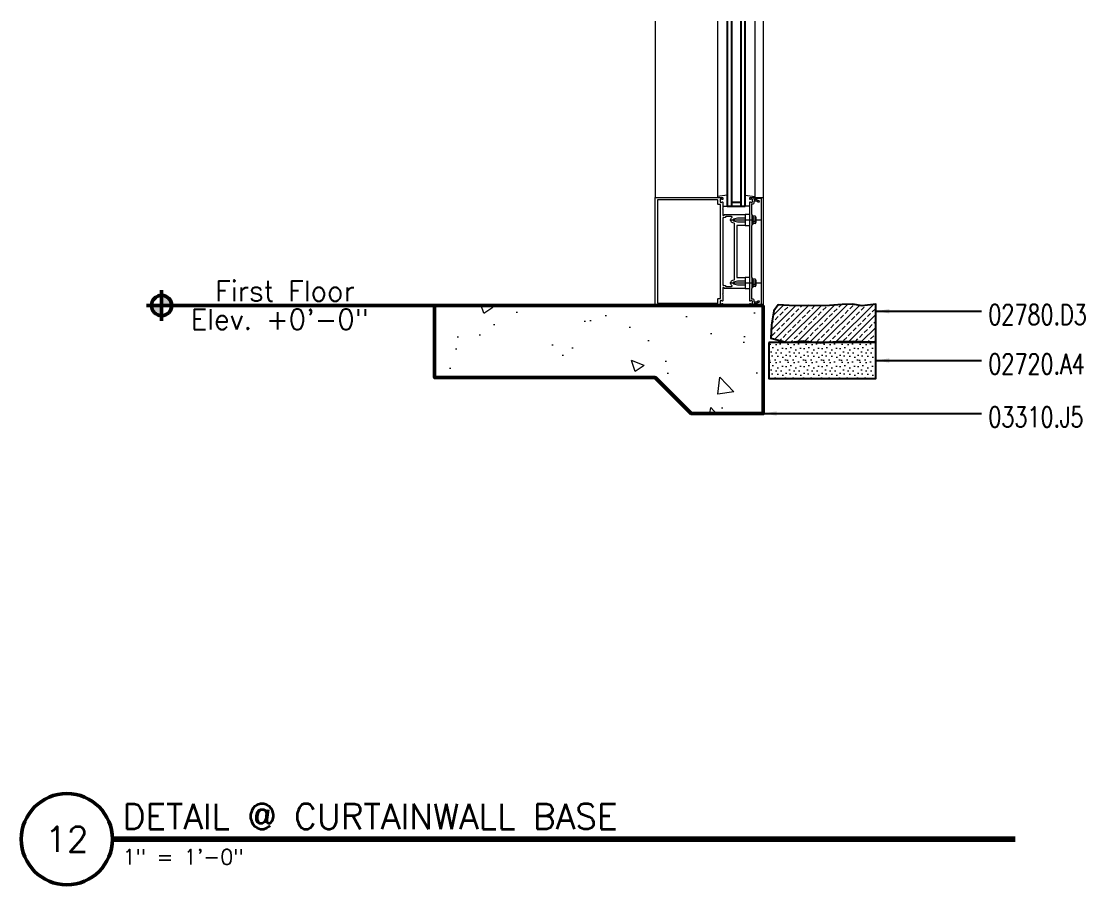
# Model space of a CAD drawing. Header units: inches. Extents: x 4066 to 5785, y 40 to 930.
# Drawn here: x 4348.6 to 4407.6, y 39.7 to 87.7 of the extents above; entities that cross this region are included whole.
import ezdxf
from ezdxf.enums import TextEntityAlignment as Align

# ---------------------------------------------------------------- set-up
doc = ezdxf.new("R2010")
doc.units = ezdxf.units.IN
doc.header["$LTSCALE"] = 0.5
doc.header["$MEASUREMENT"] = 0
doc.layers.get('0').update_dxf_attribs({"lineweight": 18})
for name, color, linetype, lineweight in [('A-Anno-Note', 231, 'Continuous', 25), ('A-Detl-Fine', 90, 'Continuous', 18), ('A-Detl-Medm', 31, 'Continuous', 25), ('A-Detl-Patt', 190, 'Continuous', 18), ('A-Detl-Thin', 150, 'Continuous', 18), ('A-Detl-Wide', 213, 'Continuous', 50), ('G-Anno-Ttlb', 213, 'Continuous', 50)]:
    doc.layers.add(name, color=color, linetype=linetype, lineweight=lineweight)
doc.styles.add('Arch-Dim', font='romans.shx', dxfattribs={"width": 0.75})
doc.styles.add('RomanS', font='romans.shx')
doc.dimstyles.new('Aec-Arch-I-96', dxfattribs={"dimscale": 96, "dimtxt": 0.09375, "dimasz": 0.0625, "dimexe": 0.0625, "dimexo": 0.0625, "dimgap": 0.03125, "dimtad": 1, "dimdec": 4, "dimzin": 3, "dimdsep": 46, "dimlunit": 4, "dimtxsty": 'Arch-Dim', "dimblk": 'ARCHTICK', "dimcen": 0.09375, "dimazin": 2, "dimtfac": 0.75, "dimtdec": 4, "dimtix": 1, "dimtmove": 2, "dimatfit": 2, "dimfxl": 1, "dimtolj": 1, "dimtzin": 0, "dimarcsym": 0})

# ---------------------------------------------------------------- blocks, each defined once
blk = doc.blocks.new('*U134')
at = {"layer": 'A-Detl-Patt'}
h = blk.add_hatch(dxfattribs=at)
h.set_pattern_fill('ANSI33', color=256, scale=2, style=0)
h.set_pattern_definition([(45, (0, 0), (-0.3535533905932737, 0.3535533905932738), []), (45, (0.35355339, 0), (-0.3535533905932737, 0.3535533905932738), [0.25, -0.125])])
h.paths.add_polyline_path([(0.8536484878077317, -0.05543076876125497), (1.71321756645375, 0.04282662434766848), (2.68289742728939, -0.07036042359690953), (3.594210638751974, 0.006540116580708855), (4.491042817468951, 0.01266823328349176), (5.450300607318241, -0.02101809747611583), (5.749888268090217, 0.009908989418747183), (5.749888268090217, 2.080261689654122), (4.991760002441879, 1.987301248207032), (4.450941496017549, 2.07213660084841), (3.887264625996067, 2.062486648152102), (2.931287575915121, 1.982058168279067), (2.028275399029553, 1.999685659352394), (1.22746971037941, 1.983834345530568), (0.3340250862147514, 2.041642506179997), (0.09365215002890181, 1.711416974394979), (-0.04744102298081998, 0.9184392834253998), (-0.07275917844162905, 0.1824396496475202)], flags=0)
at = {"color": 0, "linetype": 'ByBlock'}
blk.add_lwpolyline([(0.8536484878077317, -0.05543076876125497), (1.71321756645375, 0.04282662434766848), (2.68289742728939, -0.07036042359690953), (3.594210638751974, 0.006540116580708855), (4.491042817468951, 0.01266823328349176), (5.450300607318241, -0.02101809747611583), (5.749888268090217, 0.009908989418747183), (5.749888268090217, 2.080261689654122), (4.991760002441879, 1.987301248207032), (4.450941496017549, 2.07213660084841), (3.887264625996067, 2.062486648152102), (2.931287575915121, 1.982058168279067), (2.028275399029553, 1.999685659352394), (1.22746971037941, 1.983834345530568), (0.3340250862147514, 2.041642506179997), (0.09365215002890181, 1.711416974394979), (-0.04744102298081998, 0.9184392834253998), (-0.07275917844162905, 0.1824396496475202), (0.8536484878077317, -0.05543076876125497)], close=True, dxfattribs=at)
blk = doc.blocks.new('*U135')
at = {"layer": 'A-Detl-Patt'}
h = blk.add_hatch(dxfattribs=at)
h.set_pattern_fill('CONCRETE_C', color=256, style=0)
h.set_pattern_definition([(50, (0, 0), (7.172601826007535, -0.6275213498259511), [0.75, -8.25]), (355, (0, 0), (-1.38751333613, 7.521921337000118), [0.6, -6.6]), (100.4514, (0.5977168, -0.0522934), (5.785093817140216, 6.894395420609536), [0.6374019000000001, -7.01142112]), (46.18420000000001, (0, 2), (10.67241048625644, -1.655190143290181), [1.125, -12.375]), (96.6356, (0.88936745, 1.86206693), (9.346627055487033, 9.741178709004418), [0.95610288, -10.51713]), (351.1842, (0, 2), (9.346619451336272, 9.741186009253246), [0.9, -9.9]), (21, (1, 1.5), (5.969070521184617, -4.026188906653388), [0.75, -8.25]), (326.0000000000001, (1, 1.5), (2.433153319215817, 7.25150045046853), [0.6, -6.6]), (71.4514, (1.49742233, 1.16448394), (8.4022262858149, 3.225304967099524), [0.6374019000000001, -7.01142112]), (37.50000000000001, (0, 0), (0.1215985531729067, 3.328938538313115), [0, -6.52, 0, -6.7, 0, -6.625]), (7.499999999999999, (0, 0), (2.630695374421486, 3.944117118823602), [0, -3.82, 0, -6.37, 0, -2.525]), (327.5, (-2.23, 0), (5.338224361724091, -0.225548717343798), [0, -2.5, 0, -7.8, 0, -10.35]), (317.5, (-3.23, 0), (5.831861693423862, 1.001049823323176), [0, -3.25, 0, -5.18, 0, -7.35])])
h.paths.add_polyline_path([(0, 0), (0, -6), (4, -6), (6, -4), (18.250028259391, -4.000000000000028), (18.250028259391, 0)], flags=0)
at = {"layer": 'A-Detl-Wide'}
blk.add_lwpolyline([(0, 0), (0, -6), (4, -6), (6, -4), (18.250028259391, -4.000000000000028), (18.250028259391, 0), (0, 0)], close=True, dxfattribs=at)
blk = doc.blocks.new('Anno_Elevation_Label_1')
at = {"linetype": 'ByBlock'}
h = blk.add_hatch(color=0, dxfattribs=at)
h.paths.add_polyline_path([(-0.7799034631389077, 0.046875), (-0.7799034631389077, 0), (-0.7330284631389077, 0, 0.4142135623730951)])
h.paths.add_polyline_path([(-0.7799034631389077, 0), (-0.8267784631389077, 0, 0.4142135623730951), (-0.7799034631389077, -0.046875)])
at = {"color": 0, "linetype": 'ByBlock'}
for p, q in [((-0.7799034631389077, -0.0703125), (-0.7799034631389077, 0.0703125)), ((-0.8502159631389077, 0), (0, 0))]:
    blk.add_line(p, q, dxfattribs=at)
blk.add_circle((-0.7799034631389077, 0), 0.04687500000000151, dxfattribs=at)
at = {"color": 0, "linetype": 'ByBlock', "style": 'RomanS'}
for tag, p in [('LABEL', (-0.7308477236620092, 0.02072188175083056)), ('ELEVATION', (-0.7308477236620092, -0.1109787136503542))]:
    blk.add_attdef(tag, p, '', height=0.09375000000000301, dxfattribs=at)
blk = doc.blocks.new('_ArchTick')
at = {"color": 0, "linetype": 'ByBlock', "const_width": 0.15}
blk.add_lwpolyline([(-0.5, -0.5), (0.5, 0.5)], dxfattribs=at)
blk = doc.blocks.new('Anno_Title_A1')
at = {"color": 0, "linetype": 'ByBlock', "lineweight": -2}
for radius in [2.25, 2.250000000000006]:
    blk.add_circle((0, 0), radius, dxfattribs=at)
at = {"color": 0, "linetype": 'ByBlock', "lineweight": -2, "style": 'RomanS'}
blk.add_attdef('NUMBER', text='', height=1.25, dxfattribs=at).set_placement((0, 0), align=Align.MIDDLE)
blk = doc.blocks.new('Anno_Title_T1')
at = {"color": 0, "linetype": 'ByBlock', "lineweight": -2, "style": 'RomanS'}
blk.add_attdef('TITLE', (2.750000000000014, 0.5), '', height=1.25, dxfattribs=at)
blk.add_attdef('SCALE', text='', height=0.75, dxfattribs=at).set_placement((2.750000000000014, -0.5), align=Align.TOP_LEFT)

msp = doc.modelspace()

# ---------------------------------------------------------------- hatches: boundary and pattern name
at = {"layer": 'A-Detl-Patt'}
h = msp.add_hatch(dxfattribs=at)
h.set_pattern_fill('GENERAL_STIPPLE', color=256, style=0)
h.set_pattern_definition([(7.016477563892661e-15, (4390.116551169071, 69.82483494552457), (0, 1), [0, -1]), (7.016477563892661e-15, (4390.436551169071, 69.84483494552455), (0, 1), [0, -1]), (7.016477563892661e-15, (4390.256551169073, 70.06483494552458), (0, 1), [0, -1]), (7.016477563892661e-15, (4390.47655116907, 70.22483494552444), (0, 1), [0, -1]), (7.016477563892661e-15, (4390.216551169072, 70.28483494552438), (0, 1), [0, -1]), (7.016477563892661e-15, (4390.296551169072, 70.52483494552439), (0, 1), [0, -1]), (7.016477563892661e-15, (4390.156551169071, 70.70483494552445), (0, 1), [0, -1]), (7.016477563892661e-15, (4390.47655116907, 70.68483494552447), (0, 1), [0, -1]), (7.016477563892661e-15, (4390.716551169072, 70.72483494552444), (0, 1), [0, -1]), (7.016477563892661e-15, (4390.836551169071, 70.48483494552443), (0, 1), [0, -1]), (7.016477563892661e-15, (4391.036551169072, 70.46483494552444), (0, 1), [0, -1]), (7.016477563892661e-15, (4391.036551169072, 70.10483494552454), (0, 1), [0, -1]), (7.016477563892661e-15, (4390.856551169071, 69.98483494552443), (0, 1), [0, -1]), (7.016477563892661e-15, (4390.576551169072, 70.04483494552437), (0, 1), [0, -1]), (7.016477563892661e-15, (4390.756551169073, 70.22483494552444), (0, 1), [0, -1]), (7.016477563892661e-15, (4390.576551169072, 70.4048349455245), (0, 1), [0, -1]), (7.016477563892661e-15, (4390.996551169071, 69.84483494552455), (0, 1), [0, -1])])
h.paths.add_polyline_path([(4390.076551169072, 69.80483494552459), (4390.076551169072, 67.80483494552459), (4396.017835067822, 67.8048349455246), (4396.017835067822, 69.80483494552459)], flags=0)

# ---------------------------------------------------------------- linework, layer by layer
at = {"layer": 'A-Detl-Fine'}
for p, q in [((4387.228080108037, 87.65126571428577), (4387.228041423451, 77.91959332551346)), ((4389.307589948146, 87.65126571428577), (4389.3075512675, 77.92137780586631)), ((4387.518191877708, 77.38096694957449), (4387.768191877708, 77.38096694957449)), ((4389.017701721757, 77.38096694957449), (4388.767701721757, 77.38096694957449)), ((4389.186738203748, 76.86739418364186), (4389.146738203747, 76.86739418364186)), ((4389.146738203747, 76.86739418364186), (4389.146738203747, 76.36739418364186)), ((4389.186738203748, 76.86739418364186), (4389.186738203748, 76.36739418364186)), ((4389.326418203748, 76.82030418364184), (4389.186738203748, 76.82030418364184)), ((4389.349048203748, 76.80398418364211), (4389.330343203749, 76.80398418364211)), ((4389.330343203749, 76.80398418364211), (4389.330343203749, 76.43079418364186)), ((4389.361343203748, 76.76957418364191), (4389.361343203748, 76.4651991836422)), ((4389.612451799733, 76.61058132551398), (4387.918641424471, 76.61058132551398)), ((4389.186738203748, 76.36739418364186), (4389.146738203747, 76.36739418364186)), ((4389.326418203748, 76.71884918364185), (4389.186738203748, 76.71884918364185)), ((4389.326418203748, 76.51592918364213), (4389.186738203748, 76.51592918364213)), ((4389.326418203748, 76.41447418364214), (4389.186738203748, 76.41447418364214)), ((4389.349048203748, 76.43079418364186), (4389.330343203749, 76.43079418364186)), ((4389.186738203748, 73.36739418364209), (4389.146738203747, 73.36739418364209)), ((4389.146738203747, 73.36739418364209), (4389.146738203747, 72.86739418364209)), ((4389.186738203748, 73.36739418364209), (4389.186738203748, 72.86739418364209)), ((4389.326418203748, 73.32030418364207), (4389.186738203748, 73.32030418364207)), ((4389.330343203749, 73.30398418364234), (4389.330343203749, 72.93079418364209)), ((4389.349048203748, 73.30398418364234), (4389.330343203749, 73.30398418364234)), ((4389.361343203748, 73.26957418364213), (4389.361343203748, 72.96519918364243)), ((4389.612451799733, 73.1105813255142), (4387.918641424471, 73.1105813255142)), ((4389.186738203748, 72.86739418364209), (4389.146738203747, 72.86739418364209)), ((4389.326418203748, 73.21884918364208), (4389.186738203748, 73.21884918364208)), ((4389.326418203748, 73.01592918364236), (4389.186738203748, 73.01592918364236)), ((4389.326418203748, 72.91447418364237), (4389.186738203748, 72.91447418364237)), ((4389.349048203748, 72.93079418364209), (4389.330343203749, 72.93079418364209))]:
    msp.add_line(p, q, dxfattribs=at)
for points in [[(4387.768191877708, 77.99750238264596), (4387.228191877707, 77.92096694957536), (4387.228191877707, 77.86096694957496), (4387.343822735423, 77.86096694957496)], [(4388.767701721757, 77.99750238264596), (4389.307701721757, 77.92096694957536), (4389.307701721757, 77.86096694957496), (4389.192070864042, 77.86096694957496)]]:
    msp.add_lwpolyline(points, dxfattribs=at)
for points in [[(4389.017946799732, 76.92358132551408), (4388.767946799732, 76.92358132551408), (4388.767946799732, 76.29758132551387), (4389.017946799732, 76.29758132551387)], [(4389.017946799732, 73.4235813255143), (4388.767946799732, 73.4235813255143), (4388.767946799732, 72.7975813255141), (4389.017946799732, 72.7975813255141)]]:
    msp.add_lwpolyline(points, close=True, dxfattribs=at)
for centre, radius, start, end in [((4389.307033203749, 76.76957418364236), 0.0543126, 290.9106999999893, 69.08930000001062), ((4389.196493203747, 76.61739418364232), 0.16484915, 322.0123000000357, 37.98769999996431), ((4389.307033203749, 76.46519918364265), 0.0543126, 290.9106999999893, 69.08930000001062), ((4389.307033203749, 73.26957418364259), 0.0543126, 290.9106999999893, 69.08930000001062), ((4389.196493203747, 73.11739418364255), 0.16484915, 322.0123000000357, 37.98769999996431), ((4389.307033203749, 72.96519918364288), 0.0543126, 290.9106999999893, 69.08930000001062)]:
    msp.add_arc(centre, radius, start, end, dxfattribs=at)
at = {"layer": 'A-Detl-Medm', "linetype": 'Continuous'}
for p, q in [((4387.767835236837, 87.65126571428577), (4387.767796345476, 77.37196732551433)), ((4388.017796345476, 77.37196732551433), (4388.017835236837, 87.65126571428577)), ((4388.517835236837, 87.65126571428577), (4388.517796345476, 77.37196732551433)), ((4388.767796345476, 77.37196732551433), (4388.767835236837, 87.65126571428577)), ((4388.017946799732, 77.36058132551398), (4387.767946799732, 77.36058132551398)), ((4388.017946799732, 77.61058132551398), (4388.517946799732, 77.61058132551398)), ((4388.517946799732, 77.36058132551398), (4388.017946799732, 77.36058132551398)), ((4388.767946799732, 77.36058132551398), (4388.517946799732, 77.36058132551398))]:
    msp.add_line(p, q, dxfattribs=at)
at = {"layer": 'A-Detl-Medm'}
msp.add_lwpolyline([(4390.076551169072, 69.80483494552459), (4390.076551169072, 67.80483494552459), (4396.017835067822, 67.8048349455246), (4396.017835067822, 69.80483494552459), (4390.076551169072, 69.80483494552459)], close=True, dxfattribs=at)
at = {"layer": 'A-Detl-Thin'}
for p, q in [((4383.767918550851, 87.65126571428577), (4383.767946799732, 77.86058121610199)), ((4389.76783505342, 87.65126571428577), (4389.767796345476, 77.8605813255142))]:
    msp.add_line(p, q, dxfattribs=at)
for points in [[(4388.767946799732, 76.78058132557317), (4388.782946799732, 76.76558132551372), (4388.767946799732, 76.7505813255134), (4388.767946799732, 76.71058132551343), (4388.337946799732, 76.71058132551343), (4388.119834621087, 76.65213834338601, 0.7673269879789232), (4388.119834621087, 76.56902430764194), (4388.337946799732, 76.51058132551361), (4388.767946799732, 76.51058132551361), (4388.767946799732, 76.47058132551365), (4388.782946799732, 76.45558132551423), (4388.767946799732, 76.44058132545479), (4388.767946799732, 76.36758132545447), (4388.782946799732, 76.35258132551417), (4388.767946799732, 76.33758132551475), (4388.767946799732, 76.29758132551387), (4388.30042558709, 76.29758132551387), (4388.30042558709, 73.4235813255143), (4388.767946799732, 73.4235813255143), (4388.767946799732, 73.38358132551434), (4388.782946799732, 73.36858132551401), (4388.767946799732, 73.35358132557371), (4388.767946799732, 73.2805813255734), (4388.782946799732, 73.26558132551395), (4388.767946799732, 73.25058132551362), (4388.767946799732, 73.21058132551366), (4388.337946799732, 73.21058132551366), (4388.119834621087, 73.15213834338624, 0.7673269879789293), (4388.119834621087, 73.06902430764217), (4388.337946799732, 73.01058132551384), (4388.767946799732, 73.01058132551384), (4388.767946799732, 72.97058132551388), (4388.782946799732, 72.95558132551446), (4388.767946799732, 72.94058132545501), (4388.767946799732, 72.8675813254547), (4388.782946799732, 72.8525813255144), (4388.767946799732, 72.83758132551407), (4388.767946799732, 72.7975813255141), (4387.603946799732, 72.7975813255141, -0.414213562373043), (4387.593946799733, 72.80758132551432), (4387.593946799733, 72.84758132551428, 0.414213562373095), (4387.583946799731, 72.85758132551359), (4387.527946799732, 72.85758132551359, 0.414213562373069), (4387.517946799732, 72.84758132551428), (4387.517946799732, 72.50058132551362), (4387.502946799733, 72.4855813255142), (4387.517946799732, 72.47058132551388), (4387.517946799732, 72.11858132551401, -0.6693764950686538), (4387.492305141123, 72.10800989694303, 0.1997729274168785), (4387.428455189466, 72.13458132551364), (4387.417946799732, 72.13458132551364, 0.4142135623730742), (4387.367946799733, 72.08458132551436), (4387.367946799733, 71.99658132551372, 0.4142135623731054), (4387.417946799732, 71.94658132551444), (4387.428455189466, 71.94658132551444, 0.1997729274168751), (4387.492305141123, 71.97315275408505, -0.6693764950687615), (4387.517946799732, 71.96258132551407), (4387.517946799732, 71.88058132551373, -0.4142135623731209), (4387.497946799732, 71.8605813255142), (4383.767946799732, 71.8605813255142), (4383.767946799732, 77.86058132551398), (4387.497946799732, 77.86058132551398, -0.414213562373095), (4387.517946799732, 77.84058132551354), (4387.517946799732, 77.75858132551411, -0.6693764950687842), (4387.492305141123, 77.74800989694222, 0.1997729274168784), (4387.428455189466, 77.77458132551374), (4387.417946799732, 77.77458132551374, 0.4142135623730898), (4387.367946799733, 77.72458132551355), (4387.367946799733, 77.63658132551382, 0.4142135623730924), (4387.417946799732, 77.58658132551363), (4387.428455189466, 77.58658132551363, 0.1997729274168829), (4387.492305141123, 77.61315275408515, -0.6693764950686538), (4387.517946799732, 77.60258132551417), (4387.517946799732, 77.2505813255134), (4387.502946799733, 77.23558132551398), (4387.517946799732, 77.22058132551365), (4387.517946799732, 76.8735813255139, 0.414213562373056), (4387.527946799732, 76.86358132551368), (4387.583946799731, 76.86358132551368, 0.4142135623731211), (4387.593946799733, 76.8735813255139), (4387.593946799733, 76.91358132551386, -0.414213562373056), (4387.603946799732, 76.92358132551408), (4388.767946799732, 76.92358132551408), (4388.767946799732, 76.88358132551411), (4388.782946799732, 76.86858132551379), (4388.767946799732, 76.85358132557349)], [(4387.262946799731, 77.48058132551387, -0.414213562373095), (4387.242946799733, 77.5005813255134), (4387.242946799733, 77.70558132551423, 0.4142135623731166), (4387.212946799732, 77.73558132551398), (4383.892946799732, 77.73558132551398), (4383.892946799732, 71.9855813255142), (4387.212946799732, 71.9855813255142, 0.4142135623731208), (4387.242946799733, 72.01558132551395), (4387.242946799733, 72.22058132551388, -0.414213562373095), (4387.262946799731, 72.24058132551431), (4387.392946799732, 72.24058132551431), (4387.392946799732, 77.48058132551387)], [(4389.142946799732, 72.81058132551402), (4389.117946799733, 72.78558132551439), (4389.117946799733, 72.234581325514), (4389.193946799732, 72.234581325514, -0.4142135623730514), (4389.253946799733, 72.1745813255136), (4389.253946799733, 72.06058132551402), (4389.388771468925, 72.06058132551402), (4389.493946799731, 72.1213043310679, -1.000000000000007), (4389.533946799732, 72.052022298765), (4389.35131767686, 71.94658132551444, 0.8490904586569904), (4389.253946799733, 71.93058132551391), (4389.253946799733, 71.89058132551395, -0.4142135623730994), (4389.223946799732, 71.8605813255142), (4389.037946799733, 71.8605813255142, -0.4142135623730919), (4389.017946799732, 71.88058132551373), (4389.017946799732, 71.96258132551407, -0.6693764950686865), (4389.043588458341, 71.97315275408505, 0.1997729274168814), (4389.107438409998, 71.94658132551444), (4389.117946799733, 71.94658132551444, 0.4142135623731054), (4389.167946799732, 71.99658132551372), (4389.167946799732, 72.08458132551436, 0.4142135623730951), (4389.117946799733, 72.13458132551364), (4389.107438409998, 72.13458132551364, 0.19977292741687), (4389.043588458341, 72.10800989694303, -0.6693764950687516), (4389.017946799732, 72.11858132551401), (4389.017946799732, 72.88558132551384), (4389.002946799733, 72.90058132551417), (4389.017946799732, 72.9155813255145), (4389.017946799732, 73.30558132551391), (4389.002946799733, 73.32058132551424), (4389.017946799732, 73.33558132551366), (4389.017946799732, 76.38558132551361), (4389.002946799733, 76.40058132551394), (4389.017946799732, 76.41558132551427), (4389.017946799732, 76.80558132551369), (4389.002946799733, 76.82058132551401), (4389.017946799732, 76.83558132551343), (4389.017946799732, 77.60258132551417, -0.6693764950687067), (4389.043588458341, 77.61315275408515, 0.1997729274168742), (4389.107438409998, 77.58658132551363), (4389.117946799733, 77.58658132551363, 0.4142135623730951), (4389.167946799732, 77.63658132551382), (4389.167946799732, 77.72458132551355, 0.4142135623731054), (4389.117946799733, 77.77458132551374), (4389.107438409998, 77.77458132551374, 0.1997729274168747), (4389.043588458341, 77.74800989694222, -0.669376495068689), (4389.017946799732, 77.75858132551411), (4389.017946799732, 77.84058132551354, -0.4142135623730951), (4389.037946799733, 77.86058132551398), (4389.223946799732, 77.86058132551398, -0.4142135623731123), (4389.253946799733, 77.83058132551423), (4389.253946799733, 77.79058132551336, 0.8490904586570026), (4389.35131767686, 77.77458132551374), (4389.533946799732, 77.66914035226227, -1.000000000000013), (4389.493946799731, 77.59985831995937), (4389.388771468925, 77.66058132551416), (4389.253946799733, 77.66058132551416), (4389.253946799733, 77.54658132551367, -0.4142135623730518), (4389.193946799732, 77.48658132551418), (4389.117946799733, 77.48658132551418), (4389.117946799733, 76.9355813255138), (4389.142946799732, 76.91058132551416), (4389.142946799732, 76.6255813255134), (4389.127946799733, 76.61058132551398), (4389.142946799732, 76.59558132551365), (4389.142946799732, 76.3105813255138), (4389.117946799733, 76.28558132551416), (4389.117946799733, 73.43558132551402), (4389.142946799732, 73.41058132551439), (4389.142946799732, 73.12558132551362), (4389.127946799733, 73.1105813255142), (4389.142946799732, 73.09558132551388)], [(4389.343946799733, 71.9225813255141), (4389.667946799732, 71.9225813255141), (4389.667946799732, 77.79858132551408), (4389.343946799733, 77.79858132551408), (4389.343946799733, 77.78058132551405, -0.9999999999999999), (4389.263946799731, 77.78058132551405), (4389.263946799731, 77.80058132551358, -0.414213562373095), (4389.323946799733, 77.86058132551398), (4389.767946799732, 77.86058132551398), (4389.767946799732, 71.8605813255142), (4389.323946799733, 71.8605813255142, -0.4142135623730951), (4389.263946799731, 71.9205813255137), (4389.263946799731, 71.94058132551413, -0.9999999999999999), (4389.343946799733, 71.94058132551413)], [(4388.153190158443, 76.43067719579221), (4388.087482240447, 76.44828357935558, -0.6244375309598692), (4388.029684381373, 76.74464471097008, 0.7194254951834477), (4388.011600175995, 76.79858132551408), (4387.696196521337, 76.79858132551408, -0.2504916501726862), (4387.583946799731, 76.73858132551368), (4387.517946799732, 76.73858132551368), (4387.517946799732, 72.98258132551359), (4387.583946799731, 72.98258132551359, -0.250491650172686), (4387.696196521337, 72.9225813255141), (4388.011600175995, 72.9225813255141, 0.7194254951834435), (4388.029684381373, 72.9765179400581, -0.6244375309598689), (4388.087482240447, 73.2728790716726), (4388.153190158443, 73.29048545523597, 0.3394542588633791), (4388.17542558709, 73.31946323002444), (4388.17542558709, 76.40169942100374, 0.3394542588633791)]]:
    msp.add_lwpolyline(points, format="xyb", close=True, dxfattribs=at)
at = {"layer": 'A-Detl-Wide'}
msp.add_line((4359.723638340226, 71.86026571428579), (4371.517918540341, 71.86026571428579), dxfattribs=at)
at = {"layer": 'G-Anno-Ttlb'}
msp.add_lwpolyline([(4353.631662114738, 42.21392497588349, 0.3, 0.3, 0), (4403.762859868877, 42.21392497588349, 0.3, 0.3, 0)], format="xyseb", dxfattribs=at)

# ---------------------------------------------------------------- block references
at = {"layer": 'A-Detl-Medm'}
msp.add_blockref('*U134', (4390.267946799732, 69.86026571428579), dxfattribs=at)
at = {"layer": 'A-Detl-Wide'}
ref = msp.add_blockref('Anno_Elevation_Label_1', (4365.723638340226, 71.86026571428579), dxfattribs=dict(at, xscale=12, yscale=12, zscale=12))
ref.add_attrib('ELEVATION', ' Elev. +0\'-0"', (4357.19877691422, 70.52852115048154), dxfattribs={"layer": '0', "color": 0, "linetype": 'ByBlock', "height": 1.125000000000036, "style": 'RomanS'})
ref.add_attrib('LABEL', 'First Floor', (4359.328165283838, 72.10892829529575), dxfattribs={"layer": '0', "color": 0, "linetype": 'ByBlock', "height": 1.125000000000036, "style": 'RomanS'})
at = {"layer": 'A-Detl-Wide', "xscale": -1}
msp.add_blockref('*U135', (4389.767946799732, 71.86026571428579), dxfattribs=at)
at = {"layer": 'G-Anno-Ttlb'}
ref = msp.add_blockref('Anno_Title_A1', (4351.100412114738, 42.21392497588349), dxfattribs=dict(at, xscale=1.125, yscale=1.125, zscale=1.125))
ref.add_attrib('NUMBER', '12', dxfattribs={"layer": '0', "color": 0, "linetype": 'ByBlock', "lineweight": -2, "height": 1.40625, "style": 'Arch-Dim'}).set_placement((4351.100412114738, 42.21392497588349), align=Align.MIDDLE)
ref = msp.add_blockref('Anno_Title_T1', (4351.100412114738, 42.21392497588349), dxfattribs=dict(at, xscale=1.125, yscale=1.125, zscale=1.125))
ref.add_attrib('SCALE', '1" = 1\'-0"', dxfattribs={"layer": '0', "color": 0, "linetype": 'ByBlock', "lineweight": -2, "height": 0.84375, "style": 'Arch-Dim'}).set_placement((4354.194162114738, 41.65142497588349), align=Align.TOP_LEFT)
ref.add_attrib('TITLE', 'DETAIL @ CURTAINWALL BASE', (4354.194162114738, 42.77642497588349), dxfattribs={"layer": '0', "color": 0, "linetype": 'ByBlock', "lineweight": -2, "height": 1.40625, "style": 'Arch-Dim'})

# ---------------------------------------------------------------- texts
at = {"layer": 'A-Anno-Note', "char_height": 1.125, "attachment_point": 1, "style": 'Arch-Dim'}
for s, insert in [('02780.D3', (4402.267835067822, 71.91863358722028)), ('02720.A4', (4402.267835067822, 69.17983494552459)), ('03310.J5', (4402.267835067822, 66.23526571428579))]:
    msp.add_mtext(s, dxfattribs=dict(at, insert=insert))

# ---------------------------------------------------------------- leaders
at = {"layer": 'A-Anno-Note'}
for points in [[(4396.017835067822, 71.54363358722028), (4401.892835067822, 71.54363358722028)], [(4396.017835067822, 68.80483494552459), (4401.892835067822, 68.80483494552459)], [(4389.767946799732, 65.86026571428579), (4401.892835067822, 65.86026571428579)]]:
    msp.add_leader(points, dimstyle='Aec-Arch-I-96', override={"dimscale": 12}, dxfattribs=at)

doc.saveas('drawing.dxf')
